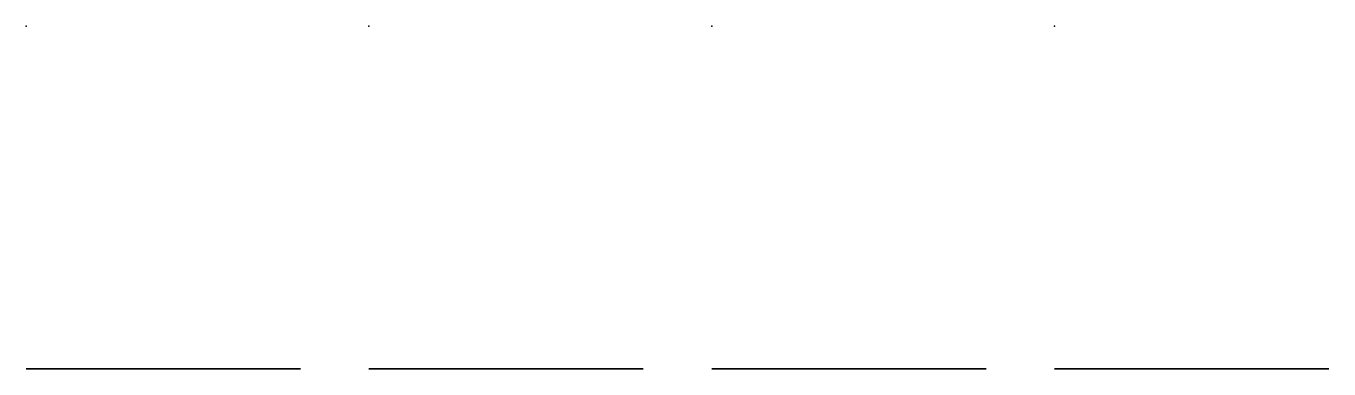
# Model space of a CAD drawing. Header units: metres. Extents: x 0 to 19, y 0 to 5.
import ezdxf

# ---------------------------------------------------------------- set-up
doc = ezdxf.new("R2010")
doc.units = ezdxf.units.M
doc.layers.add('A-WALL', color=7, linetype='Continuous')

msp = doc.modelspace()

# ---------------------------------------------------------------- linework, layer by layer
at = {"layer": 'A-WALL'}
for p in [(0, 5), (5, 5), (10, 5), (15, 5)]:
    msp.add_point(p, dxfattribs=at)
for points in [[(0, 0), (4, 0), (4, 0, 3), (0, 0, 3)], [(5, 0), (9, 0), (9, 0, 3), (5, 0, 3)], [(10, 0), (14, 0), (14, 0, 3), (10, 0, 3)], [(15, 0), (19, 0), (19, 0, 3), (15, 0, 3)]]:
    msp.add_3dface(points, dxfattribs=at)

doc.saveas('drawing.dxf')
